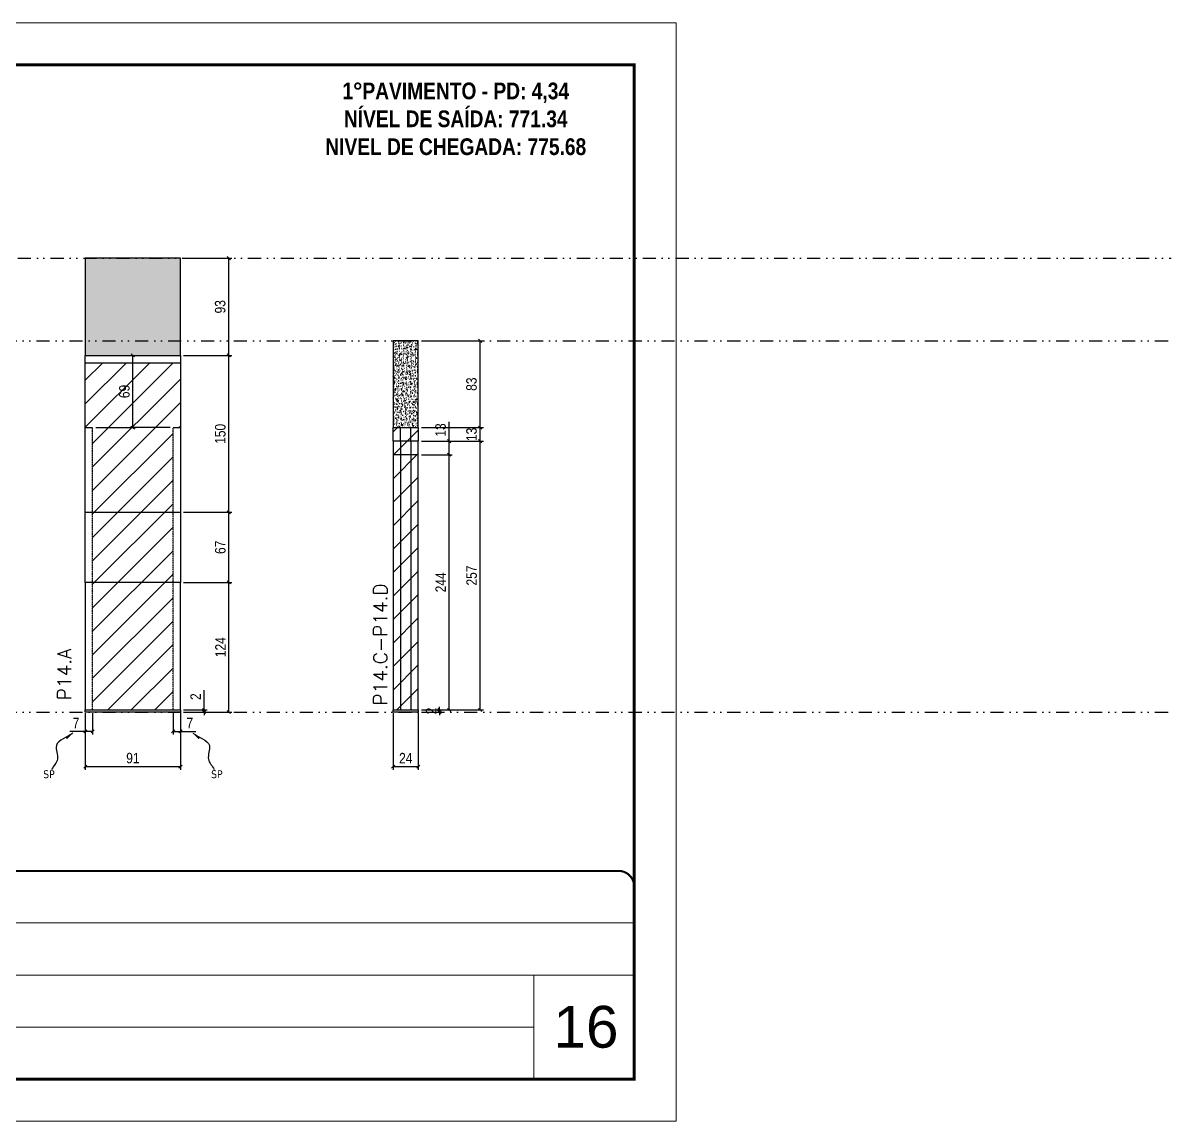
# Model space of a CAD drawing. Extents: x 13770 to 23315, y 867 to 16997.
# Drawn here: x 20015 to 21113, y 12353 to 13403 of the extents above; entities that cross this region are included whole.
import ezdxf

# ---------------------------------------------------------------- set-up
doc = ezdxf.new("R2010")
doc.units = 0
for name, pattern in [('CONTINUO', [0]), ('DASHED', [0.75, 0.5, -0.25]), ('DIVIDE2', [0.625, 0.25, -0.125, 0, -0.125, 0, -0.125]), ('HIDDEN', [0.375, 0.25, -0.125])]:
    doc.linetypes.add(name, pattern=pattern)
for name, color, linetype, lineweight in [('CARIMBO', 255, 'Continuous', 9), ('Folhas', 255, 'Continuous', 9), ('Hachura', 251, 'Continuous', 9), ('SARRAFO DE PRESSAO', 251, 'DASHED', 9), ('Texto Seção', 7, 'Continuous', 15)]:
    doc.layers.add(name, color=color, linetype=linetype, lineweight=lineweight)
for name, color, linetype in [('COTA', 241, 'Continuous'), ('NOMENCLATURA', 7, 'Continuous'), ('Nível', 160, 'Continuous'), ('Painéis', 200, 'Continuous'), ('SARR_2.2x7', 40, 'Continuous'), ('Sarrafo de Pressão', 42, 'HIDDEN'), ('texto', 7, 'Continuous')]:
    doc.layers.add(name, color=color, linetype=linetype)
doc.styles.add('ARIAL', font='arial.ttf')
doc.styles.add('COTA TECNICA', font='techl___.ttf', dxfattribs={"height": 10})
doc.styles.add('COTA TECNICA-50', font='techl___.ttf', dxfattribs={"height": 10})
doc.styles.add('REGUA-120', font='ROMANS.shx', dxfattribs={"height": 15})
doc.styles.add('ROMANC', font='techb___.ttf', dxfattribs={"height": 2.5})
doc.styles.get("Standard").update_dxf_attribs({"font": 'arial.ttf'})
doc.styles.add('Tecnologia', font='')
doc.styles.get('Tecnologia').set_extended_font_data('Forgotten Futurist')
doc.dimstyles.new('COTA PAINEL-50', dxfattribs={"dimtxt": 10, "dimasz": 3, "dimexe": 3, "dimexo": 3, "dimgap": 3, "dimtad": 1, "dimdec": 1, "dimzin": 12, "dimdsep": 46, "dimtxsty": 'COTA TECNICA-50', "dimblk1": 'OBLIQUE', "dimblk2": 'OBLIQUE', "dimsah": 1, "dimcen": 0.9, "dimclrd": 4, "dimclre": 4, "dimclrt": 240, "dimadec": 1, "dimazin": 3, "dimtfac": 1, "dimtdec": 1, "dimtmove": 0, "dimatfit": 3, "dimfxl": 1, "dimtolj": 1, "dimtzin": 12, "dimarcsym": 0})
doc.dimstyles.new('PAINEL', dxfattribs={"dimtxt": 10, "dimasz": 3, "dimexe": 3, "dimexo": 3, "dimgap": 3, "dimtad": 1, "dimdec": 1, "dimzin": 12, "dimdsep": 46, "dimtxsty": 'COTA TECNICA', "dimblk1": 'OBLIQUE', "dimblk2": 'OBLIQUE', "dimsah": 1, "dimcen": 0.9, "dimclrd": 4, "dimclre": 4, "dimclrt": 240, "dimadec": 1, "dimazin": 3, "dimtfac": 1, "dimtdec": 1, "dimtmove": 0, "dimatfit": 3, "dimfxl": 1, "dimtolj": 1, "dimtzin": 12, "dimarcsym": 0})
doc.dimstyles.get("Standard").update_dxf_attribs({"dimtxt": 0.18, "dimasz": 0.18, "dimexe": 0.18, "dimexo": 0.0625, "dimgap": 0.09, "dimtad": 0, "dimtih": 1, "dimtoh": 1, "dimdec": 4, "dimzin": 0, "dimdsep": 46, "dimtxsty": 'Standard', "dimcen": 0.09, "dimadec": 0, "dimazin": 0, "dimtfac": 1, "dimtdec": 4, "dimtofl": 0, "dimtmove": 0, "dimatfit": 3, "dimfxl": 1, "dimtolj": 1, "dimtzin": 0, "dimarcsym": 0})

# ---------------------------------------------------------------- blocks, each defined once
blk = doc.blocks.new('9999999999')
at = {"color": 30, "linetype": 'CONTINUO'}
for p, q in [((98564.6, 34230.2), (98564.6, 34429.4)), ((98564.6, 34379.6), (99584, 34379.6)), ((98564.6, 34329.8), (99488, 34329.8)), ((99584, 34329.8), (99488, 34329.8)), ((99488, 34329.8), (99488, 34230.2)), ((98564.6, 34280), (99488, 34280))]:
    blk.add_line(p, q, dxfattribs=at)
at = {"color": 30, "linetype": 'CONTINUO', "const_width": 2}
blk.add_lwpolyline([(99584, 34230.2), (99584, 34414.4, 0.414214), (99569, 34429.4), (98229, 34429.4, 0.414214), (98214, 34414.4), (98214, 34245.2, 0.414214), (98229, 34230.2), (99584, 34230.2)], format="xyb", dxfattribs=at)
at = {"layer": 'Folhas'}
blk.add_lwpolyline([(98139, 34190.2), (99624, 34190.2), (99624, 35240.2), (98139, 35240.2)], close=True, dxfattribs=at)
at = {"layer": 'Folhas', "color": 30, "const_width": 3}
blk.add_lwpolyline([(98214, 34230.2), (99584, 34230.2), (99584, 35200.2), (98214, 35200.2)], close=True, dxfattribs=at)
at = {"color": 7, "linetype": 'Continuous', "ltscale": 5, "style": 'ARIAL'}
for s, height, p in [('SCHWARTZ', 15.48, (98837.7, 34393.1)), ('GWT', 15.48, (98837.7, 34343.3)), ('1°PAVIMENTO', 15.483, (98837.7, 34293.5)), ('NOVA SISTEMAS CONSTRUTIVOS', 11.059, (98263.2, 34267.2)), ('PILARES', 15.48, (98837.7, 34243.7))]:
    blk.add_text(s, height=height, dxfattribs=at).set_placement(p)
at = {"layer": 'Folhas', "color": 7, "style": 'Tecnologia', "width": 1.5}
for s, p in [('CLIENTE:', (98573.7, 34397.2)), ('OBRA:', (98573.7, 34347.3)), ('PAVIMENTO:', (98573.7, 34297.5)), ('PROJETO:', (98573.7, 34247.7))]:
    blk.add_text(s, height=14, dxfattribs=at).set_placement(p)
blk = doc.blocks.new('_Oblique')
at = {"color": 0, "linetype": 'ByBlock', "lineweight": -2}
blk.add_line((-0.5, -0.5), (0.5, 0.5), dxfattribs=at)
blk = doc.blocks.new('*D354')
at = {"layer": 'COTA', "color": 4, "lineweight": -2, "transparency": 16777216}
for p, q in [((20074.7, 12742.9), (20074.7, 12688.7)), ((20165.7, 12742.9), (20165.7, 12688.7)), ((20074.7, 12691.7), (20165.7, 12691.7))]:
    blk.add_line(p, q, dxfattribs=at)
at = {"layer": 'Defpoints', "color": 0, "transparency": 16777216}
for p in [(20074.7, 12745.9), (20165.7, 12745.9), (20165.7, 12691.7)]:
    blk.add_point(p, dxfattribs=at)
at = {"layer": 'COTA', "color": 4, "lineweight": -2, "transparency": 16777216, "xscale": 3, "yscale": 3, "zscale": 3, "rotation": 180}
blk.add_blockref('_Oblique', (20074.7, 12691.7), dxfattribs=at)
at = {"layer": 'COTA', "color": 4, "lineweight": -2, "transparency": 16777216, "xscale": 3, "yscale": 3, "zscale": 3}
blk.add_blockref('_Oblique', (20165.7, 12691.7), dxfattribs=at)
at = {"layer": 'COTA', "color": 240, "transparency": 16777216, "insert": (20120.2, 12699.8), "char_height": 10, "attachment_point": 5, "style": 'COTA TECNICA'}
blk.add_mtext('\\A1;91', dxfattribs=at)
blk = doc.blocks.new('*D355')
at = {"layer": 'COTA', "color": 4, "lineweight": -2, "transparency": 16777216}
for p, q in [((20168.7, 13177.9), (20214.9, 13177.9)), ((20211.9, 13084.9), (20211.9, 13177.9)), ((20168.7, 13084.9), (20214.9, 13084.9))]:
    blk.add_line(p, q, dxfattribs=at)
at = {"layer": 'Defpoints', "color": 0, "transparency": 16777216}
for p in [(20165.7, 13177.9), (20211.9, 13177.9), (20165.7, 13084.9)]:
    blk.add_point(p, dxfattribs=at)
at = {"layer": 'COTA', "color": 4, "lineweight": -2, "transparency": 16777216, "xscale": 3, "yscale": 3, "zscale": 3}
for p, rotation in [((20211.9, 13177.9), 90), ((20211.9, 13084.9), 270)]:
    blk.add_blockref('_Oblique', p, dxfattribs=dict(at, rotation=rotation))
at = {"layer": 'COTA', "color": 240, "transparency": 16777216, "insert": (20203.7, 13131.4), "char_height": 10, "attachment_point": 5, "rotation": 90, "style": 'COTA TECNICA'}
blk.add_mtext('\\A1;93', dxfattribs=at)
blk = doc.blocks.new('*D356')
at = {"layer": 'COTA', "color": 4, "lineweight": -2, "transparency": 16777216}
for p, q in [((20168.7, 12867.9), (20214.9, 12867.9)), ((20211.9, 12743.9), (20211.9, 12867.9)), ((20168.7, 12743.9), (20214.9, 12743.9))]:
    blk.add_line(p, q, dxfattribs=at)
at = {"layer": 'Defpoints', "color": 0, "transparency": 16777216}
for p in [(20165.7, 12867.9), (20211.9, 12867.9), (20165.7, 12743.9)]:
    blk.add_point(p, dxfattribs=at)
at = {"layer": 'COTA', "color": 4, "lineweight": -2, "transparency": 16777216, "xscale": 3, "yscale": 3, "zscale": 3}
for p, rotation in [((20211.9, 12867.9), 90), ((20211.9, 12743.9), 270)]:
    blk.add_blockref('_Oblique', p, dxfattribs=dict(at, rotation=rotation))
at = {"layer": 'COTA', "color": 240, "transparency": 16777216, "insert": (20203.9, 12805.9), "char_height": 10, "attachment_point": 5, "rotation": 90, "style": 'COTA TECNICA-50'}
blk.add_mtext('\\A1;124', dxfattribs=at)
blk = doc.blocks.new('*D357')
at = {"layer": 'COTA', "color": 4, "lineweight": -2, "transparency": 16777216}
for p, q in [((20188.2, 12745.9), (20188.2, 12764.7)), ((20168.7, 12745.9), (20191.2, 12745.9)), ((20188.2, 12743.9), (20188.2, 12745.9)), ((20168.7, 12743.9), (20191.2, 12743.9)), ((20188.2, 12743.9), (20188.2, 12740.9))]:
    blk.add_line(p, q, dxfattribs=at)
at = {"layer": 'Defpoints', "color": 0, "transparency": 16777216}
for p in [(20165.7, 12745.9), (20165.7, 12743.9), (20188.2, 12743.9)]:
    blk.add_point(p, dxfattribs=at)
at = {"layer": 'COTA', "color": 4, "lineweight": -2, "transparency": 16777216, "xscale": 3, "yscale": 3, "zscale": 3}
for p, rotation in [((20188.2, 12745.9), 270), ((20188.2, 12743.9), 90)]:
    blk.add_blockref('_Oblique', p, dxfattribs=dict(at, rotation=rotation))
at = {"layer": 'COTA', "color": 240, "transparency": 16777216, "insert": (20180.2, 12758.6), "char_height": 10, "attachment_point": 5, "rotation": 90, "style": 'COTA TECNICA-50'}
blk.add_mtext('\\A1;2', dxfattribs=at)
blk = doc.blocks.new('*D358')
at = {"layer": 'COTA', "color": 4, "lineweight": -2, "transparency": 16777216}
for p, q in [((20074.7, 12740.9), (20074.7, 12722.4)), ((20081.7, 12742.9), (20081.7, 12722.4)), ((20074.7, 12725.4), (20060, 12725.4)), ((20081.7, 12725.4), (20074.7, 12725.4))]:
    blk.add_line(p, q, dxfattribs=at)
at = {"layer": 'Defpoints', "color": 0, "transparency": 16777216}
for p in [(20081.7, 12745.9), (20074.7, 12743.9), (20074.7, 12725.4)]:
    blk.add_point(p, dxfattribs=at)
at = {"layer": 'COTA', "color": 4, "lineweight": -2, "transparency": 16777216, "xscale": 3, "yscale": 3, "zscale": 3, "rotation": 180}
blk.add_blockref('_Oblique', (20074.7, 12725.4), dxfattribs=at)
at = {"layer": 'COTA', "color": 4, "lineweight": -2, "transparency": 16777216, "xscale": 3, "yscale": 3, "zscale": 3}
blk.add_blockref('_Oblique', (20081.7, 12725.4), dxfattribs=at)
at = {"layer": 'COTA', "color": 240, "transparency": 16777216, "insert": (20065.8, 12733.4), "char_height": 10, "attachment_point": 5, "style": 'COTA TECNICA-50'}
blk.add_mtext('\\A1;7', dxfattribs=at)
blk = doc.blocks.new('*D359')
at = {"layer": 'COTA', "color": 4, "lineweight": -2, "transparency": 16777216}
for p, q in [((20158.7, 12742.9), (20158.7, 12722.4)), ((20165.7, 12740.9), (20165.7, 12722.4)), ((20158.7, 12725.4), (20165.7, 12725.4)), ((20165.7, 12725.4), (20180.4, 12725.4))]:
    blk.add_line(p, q, dxfattribs=at)
at = {"layer": 'Defpoints', "color": 0, "transparency": 16777216}
for p in [(20158.7, 12745.9), (20165.7, 12743.9), (20165.7, 12725.4)]:
    blk.add_point(p, dxfattribs=at)
at = {"layer": 'COTA', "color": 4, "lineweight": -2, "transparency": 16777216, "xscale": 3, "yscale": 3, "zscale": 3, "rotation": 180}
blk.add_blockref('_Oblique', (20158.7, 12725.4), dxfattribs=at)
at = {"layer": 'COTA', "color": 4, "lineweight": -2, "transparency": 16777216, "xscale": 3, "yscale": 3, "zscale": 3}
blk.add_blockref('_Oblique', (20165.7, 12725.4), dxfattribs=at)
at = {"layer": 'COTA', "color": 240, "transparency": 16777216, "insert": (20174.6, 12733.4), "char_height": 10, "attachment_point": 5, "style": 'COTA TECNICA-50'}
blk.add_mtext('\\A1;7', dxfattribs=at)
blk = doc.blocks.new('*D360')
at = {"layer": 'COTA', "color": 4, "lineweight": -2, "transparency": 16777216}
for p, q in [((20120.2, 13015.9), (20120.2, 13084.9)), ((20084.7, 13015.9), (20123.2, 13015.9))]:
    blk.add_line(p, q, dxfattribs=at)
at = {"layer": 'Defpoints', "color": 0, "transparency": 16777216}
for p in [(20120.2, 13084.9), (20120.2, 13084.9), (20081.7, 13015.9)]:
    blk.add_point(p, dxfattribs=at)
at = {"layer": 'COTA', "color": 4, "lineweight": -2, "transparency": 16777216, "xscale": 3, "yscale": 3, "zscale": 3}
for p, rotation in [((20120.2, 13084.9), 90), ((20120.2, 13015.9), 270)]:
    blk.add_blockref('_Oblique', p, dxfattribs=dict(at, rotation=rotation))
at = {"layer": 'COTA', "color": 240, "transparency": 16777216, "insert": (20112.1, 13050.4), "char_height": 10, "attachment_point": 5, "rotation": 90, "style": 'COTA TECNICA'}
blk.add_mtext('\\A1;69', dxfattribs=at)
blk = doc.blocks.new('*D361')
at = {"layer": 'COTA', "color": 4, "lineweight": -2, "transparency": 16777216}
for p, q in [((20120.2, 13015.9), (20120.2, 13084.9)), ((20155.7, 13015.9), (20117.2, 13015.9))]:
    blk.add_line(p, q, dxfattribs=at)
at = {"layer": 'Defpoints', "color": 0, "transparency": 16777216}
for p in [(20120.2, 13084.9), (20120.2, 13084.9), (20158.7, 13015.9)]:
    blk.add_point(p, dxfattribs=at)
at = {"layer": 'COTA', "color": 4, "lineweight": -2, "transparency": 16777216, "xscale": 3, "yscale": 3, "zscale": 3}
for p, rotation in [((20120.2, 13084.9), 90), ((20120.2, 13015.9), 270)]:
    blk.add_blockref('_Oblique', p, dxfattribs=dict(at, rotation=rotation))
at = {"layer": 'COTA', "color": 240, "transparency": 16777216, "insert": (20112.1, 13050.4), "char_height": 10, "attachment_point": 5, "rotation": 90, "style": 'COTA TECNICA'}
blk.add_mtext('\\A1;69', dxfattribs=at)
blk = doc.blocks.new('*D362')
at = {"layer": 'COTA', "color": 4, "lineweight": -2, "transparency": 16777216}
for p, q in [((20168.7, 12934.9), (20214.9, 12934.9)), ((20211.9, 12867.9), (20211.9, 12934.9)), ((20168.7, 12867.9), (20214.9, 12867.9))]:
    blk.add_line(p, q, dxfattribs=at)
at = {"layer": 'Defpoints', "color": 0, "transparency": 16777216}
for p in [(20165.7, 12934.9), (20211.9, 12934.9), (20165.7, 12867.9)]:
    blk.add_point(p, dxfattribs=at)
at = {"layer": 'COTA', "color": 4, "lineweight": -2, "transparency": 16777216, "xscale": 3, "yscale": 3, "zscale": 3}
for p, rotation in [((20211.9, 12934.9), 90), ((20211.9, 12867.9), 270)]:
    blk.add_blockref('_Oblique', p, dxfattribs=dict(at, rotation=rotation))
at = {"layer": 'COTA', "color": 240, "transparency": 16777216, "insert": (20203.8, 12901.4), "char_height": 10, "attachment_point": 5, "rotation": 90, "style": 'COTA TECNICA'}
blk.add_mtext('\\A1;67', dxfattribs=at)
blk = doc.blocks.new('*D363')
at = {"layer": 'COTA', "color": 4, "lineweight": -2, "transparency": 16777216}
for p, q in [((20168.7, 13084.9), (20214.9, 13084.9)), ((20211.9, 12934.9), (20211.9, 13084.9)), ((20168.7, 12934.9), (20214.9, 12934.9))]:
    blk.add_line(p, q, dxfattribs=at)
at = {"layer": 'Defpoints', "color": 0, "transparency": 16777216}
for p in [(20165.7, 13084.9), (20211.9, 13084.9), (20165.7, 12934.9)]:
    blk.add_point(p, dxfattribs=at)
at = {"layer": 'COTA', "color": 4, "lineweight": -2, "transparency": 16777216, "xscale": 3, "yscale": 3, "zscale": 3}
for p, rotation in [((20211.9, 13084.9), 90), ((20211.9, 12934.9), 270)]:
    blk.add_blockref('_Oblique', p, dxfattribs=dict(at, rotation=rotation))
at = {"layer": 'COTA', "color": 240, "transparency": 16777216, "insert": (20203.8, 13009.9), "char_height": 10, "attachment_point": 5, "rotation": 90, "style": 'COTA TECNICA'}
blk.add_mtext('\\A1;150', dxfattribs=at)
blk = doc.blocks.new('*D364')
at = {"layer": 'COTA', "color": 4, "lineweight": -2, "transparency": 16777216}
for p, q in [((20396.1, 13098.9), (20455.3, 13098.9)), ((20452.3, 13015.9), (20452.3, 13098.9)), ((20396.1, 13015.9), (20455.3, 13015.9))]:
    blk.add_line(p, q, dxfattribs=at)
at = {"layer": 'Defpoints', "color": 0, "transparency": 16777216}
for p in [(20393.1, 13098.9), (20452.3, 13098.9), (20393.1, 13015.9)]:
    blk.add_point(p, dxfattribs=at)
at = {"layer": 'COTA', "color": 4, "lineweight": -2, "transparency": 16777216, "xscale": 3, "yscale": 3, "zscale": 3}
for p, rotation in [((20452.3, 13098.9), 90), ((20452.3, 13015.9), 270)]:
    blk.add_blockref('_Oblique', p, dxfattribs=dict(at, rotation=rotation))
at = {"layer": 'COTA', "color": 240, "transparency": 16777216, "insert": (20444, 13057.4), "char_height": 10, "attachment_point": 5, "rotation": 90, "style": 'COTA TECNICA'}
blk.add_mtext('\\A1;83', dxfattribs=at)
blk = doc.blocks.new('*D365')
at = {"layer": 'COTA', "color": 4, "lineweight": -2, "transparency": 16777216}
for p, q in [((20369.1, 12742.9), (20369.1, 12688.7)), ((20393.1, 12742.9), (20393.1, 12688.7)), ((20369.1, 12691.7), (20393.1, 12691.7))]:
    blk.add_line(p, q, dxfattribs=at)
at = {"layer": 'Defpoints', "color": 0, "transparency": 16777216}
for p in [(20369.1, 12745.9), (20393.1, 12745.9), (20393.1, 12691.7)]:
    blk.add_point(p, dxfattribs=at)
at = {"layer": 'COTA', "color": 4, "lineweight": -2, "transparency": 16777216, "xscale": 3, "yscale": 3, "zscale": 3, "rotation": 180}
blk.add_blockref('_Oblique', (20369.1, 12691.7), dxfattribs=at)
at = {"layer": 'COTA', "color": 4, "lineweight": -2, "transparency": 16777216, "xscale": 3, "yscale": 3, "zscale": 3}
blk.add_blockref('_Oblique', (20393.1, 12691.7), dxfattribs=at)
at = {"layer": 'COTA', "color": 240, "transparency": 16777216, "insert": (20381.1, 12699.8), "char_height": 10, "attachment_point": 5, "style": 'COTA TECNICA'}
blk.add_mtext('\\A1;24', dxfattribs=at)
blk = doc.blocks.new('*D366')
at = {"layer": 'COTA', "color": 4, "lineweight": -2, "transparency": 16777216}
for p, q in [((20396.1, 13002.9), (20455.3, 13002.9)), ((20452.3, 12745.9), (20452.3, 13002.9)), ((20396.1, 12745.9), (20455.3, 12745.9))]:
    blk.add_line(p, q, dxfattribs=at)
at = {"layer": 'Defpoints', "color": 0, "transparency": 16777216}
for p in [(20393.1, 13002.9), (20452.3, 13002.9), (20393.1, 12745.9)]:
    blk.add_point(p, dxfattribs=at)
at = {"layer": 'COTA', "color": 4, "lineweight": -2, "transparency": 16777216, "xscale": 3, "yscale": 3, "zscale": 3}
for p, rotation in [((20452.3, 13002.9), 90), ((20452.3, 12745.9), 270)]:
    blk.add_blockref('_Oblique', p, dxfattribs=dict(at, rotation=rotation))
at = {"layer": 'COTA', "color": 240, "transparency": 16777216, "insert": (20444.1, 12874.4), "char_height": 10, "attachment_point": 5, "rotation": 90, "style": 'COTA TECNICA'}
blk.add_mtext('\\A1;257', dxfattribs=at)
blk = doc.blocks.new('*D367')
at = {"layer": 'COTA', "color": 4, "lineweight": -2, "transparency": 16777216}
for p, q in [((20396.1, 12745.9), (20416.4, 12745.9)), ((20413.4, 12745.9), (20413.4, 12748.9)), ((20413.4, 12743.9), (20413.4, 12745.9)), ((20396.1, 12743.9), (20416.4, 12743.9)), ((20413.4, 12743.9), (20413.4, 12740.9))]:
    blk.add_line(p, q, dxfattribs=at)
at = {"layer": 'Defpoints', "color": 0, "transparency": 16777216}
for p in [(20393.1, 12745.9), (20413.4, 12745.9), (20393.1, 12743.9)]:
    blk.add_point(p, dxfattribs=at)
at = {"layer": 'COTA', "color": 4, "lineweight": -2, "transparency": 16777216, "xscale": 3, "yscale": 3, "zscale": 3}
for p, rotation in [((20413.4, 12745.9), 270), ((20413.4, 12743.9), 90)]:
    blk.add_blockref('_Oblique', p, dxfattribs=dict(at, rotation=rotation))
at = {"layer": 'COTA', "color": 240, "transparency": 16777216, "insert": (20405.4, 12744.9), "char_height": 10, "attachment_point": 5, "rotation": 90, "style": 'COTA TECNICA-50'}
blk.add_mtext('\\A1;2', dxfattribs=at)
blk = doc.blocks.new('*D368')
at = {"layer": 'COTA', "color": 4, "lineweight": -2, "transparency": 16777216}
for p, q in [((20396.1, 13015.9), (20455.3, 13015.9)), ((20452.3, 13002.9), (20452.3, 13015.9)), ((20396.1, 13002.9), (20455.3, 13002.9))]:
    blk.add_line(p, q, dxfattribs=at)
at = {"layer": 'Defpoints', "color": 0, "transparency": 16777216}
for p in [(20393.1, 13015.9), (20452.3, 13015.9), (20393.1, 13002.9)]:
    blk.add_point(p, dxfattribs=at)
at = {"layer": 'COTA', "color": 4, "lineweight": -2, "transparency": 16777216, "xscale": 3, "yscale": 3, "zscale": 3}
for p, rotation in [((20452.3, 13015.9), 90), ((20452.3, 13002.9), 270)]:
    blk.add_blockref('_Oblique', p, dxfattribs=dict(at, rotation=rotation))
at = {"layer": 'COTA', "color": 240, "transparency": 16777216, "insert": (20444, 13009.4), "char_height": 10, "attachment_point": 5, "rotation": 90, "style": 'COTA TECNICA'}
blk.add_mtext('\\A1;13', dxfattribs=at)
blk = doc.blocks.new('*D369')
at = {"layer": 'COTA', "color": 4, "lineweight": -2, "transparency": 16777216}
for p, q in [((20396.1, 12989.9), (20425.6, 12989.9)), ((20422.6, 12745.9), (20422.6, 12989.9)), ((20396.1, 12745.9), (20425.6, 12745.9))]:
    blk.add_line(p, q, dxfattribs=at)
at = {"layer": 'Defpoints', "color": 0, "transparency": 16777216}
for p in [(20393.1, 12989.9), (20422.6, 12989.9), (20393.1, 12745.9)]:
    blk.add_point(p, dxfattribs=at)
at = {"layer": 'COTA', "color": 4, "lineweight": -2, "transparency": 16777216, "xscale": 3, "yscale": 3, "zscale": 3}
for p, rotation in [((20422.6, 12989.9), 90), ((20422.6, 12745.9), 270)]:
    blk.add_blockref('_Oblique', p, dxfattribs=dict(at, rotation=rotation))
at = {"layer": 'COTA', "color": 240, "transparency": 16777216, "insert": (20414.5, 12867.9), "char_height": 10, "attachment_point": 5, "rotation": 90, "style": 'COTA TECNICA'}
blk.add_mtext('\\A1;244', dxfattribs=at)
blk = doc.blocks.new('*D370')
at = {"layer": 'COTA', "color": 4, "lineweight": -2, "transparency": 16777216}
for p, q in [((20422.6, 13002.9), (20422.6, 13021.4)), ((20396.1, 13002.9), (20425.6, 13002.9)), ((20422.6, 12989.9), (20422.6, 13002.9)), ((20396.1, 12989.9), (20425.6, 12989.9))]:
    blk.add_line(p, q, dxfattribs=at)
at = {"layer": 'Defpoints', "color": 0, "transparency": 16777216}
for p in [(20393.1, 13002.9), (20422.6, 13002.9), (20393.1, 12989.9)]:
    blk.add_point(p, dxfattribs=at)
at = {"layer": 'COTA', "color": 4, "lineweight": -2, "transparency": 16777216, "xscale": 3, "yscale": 3, "zscale": 3}
for p, rotation in [((20422.6, 13002.9), 90), ((20422.6, 12989.9), 270)]:
    blk.add_blockref('_Oblique', p, dxfattribs=dict(at, rotation=rotation))
at = {"layer": 'COTA', "color": 240, "transparency": 16777216, "insert": (20414.4, 13013.6), "char_height": 10, "attachment_point": 5, "rotation": 90, "style": 'COTA TECNICA'}
blk.add_mtext('\\A1;13', dxfattribs=at)

msp = doc.modelspace()

# ---------------------------------------------------------------- hatches: boundary and pattern name
at = {"layer": 'COTA'}
h = msp.add_hatch(dxfattribs=at)
h.set_pattern_fill('AR-CONC', color=256, scale=0.03)
h.set_pattern_definition([(50, (53.92, 0), (5.4655401, -0.4781726), [0.5715, -6.2865]), (355, (53.92, 0), (-1.0573026, 5.7317054), [0.4572, -5.0292175]), (100.451445, (54.3754, -0.04), (4.4082374, 5.2535326), [0.4857003, -5.3427073]), (46.1842, (53.92, 1.524), (8.1323712, -1.2612698), [0.85725, -9.42975]), (96.635558, (54.598, 1.419), (7.122124, 7.4227837), [0.7285507, -8.0140682]), (351.18415, (53.92, 1.524), (7.122124, 7.4227837), [0.685799, -7.543792]), (21, (54.682, 1.143), (4.5484317, -3.06795595), [0.5715, -6.2865]), (326, (54.682, 1.143), (1.8540609, 5.525639), [0.4572, -5.0292]), (71.451445, (55.061, 0.8873), (6.4024926, 2.4576831), [0.4857003, -5.3426981]), (37.5, (53.92, 0), (0.0926581, 2.53665117), [0, -4.96824, 0, -5.1054, 0, -5.04825]), (7.5, (53.92, 0), (2.00458988, 3.00541724), [0, -2.91084, 0, -4.85394, 0, -1.92405]), (327.5, (52.2207, 0), (4.06771786, -0.17186232), [0, -1.905, 0, -5.9436, 0, -7.8867]), (317.5, (51.4587, 0), (4.44387544, 0.76279473), [0, -2.4765, 0, -3.94716, 0, -5.6007])])
h.paths.add_polyline_path([(20165.71, 13098.88), (20165.71, 13177.88), (20074.71, 13177.88), (20074.71, 13098.88)])
h.paths.add_polyline_path([(20165.71, 13084.88), (20165.71, 13098.88), (20074.71, 13098.88), (20074.71, 13084.88)])
h = msp.add_hatch(dxfattribs=at)
h.set_pattern_fill('AR-CONC', color=256, scale=0.03)
h.set_pattern_definition([(50, (196.709, -1208.575), (5.4655401, -0.4781726), [0.5715, -6.2865]), (355, (196.709, -1208.575), (-1.0573026, 5.7317054), [0.4572, -5.0292175]), (100.451445, (197.1644, -1208.615), (4.4082374, 5.2535326), [0.4857003, -5.3427073]), (46.1842, (196.709, -1207.051), (8.1323712, -1.2612698), [0.85725, -9.42975]), (96.635558, (197.3866, -1207.156), (7.122124, 7.4227837), [0.7285507, -8.0140682]), (351.18415, (196.709, -1207.051), (7.122124, 7.4227837), [0.685799, -7.543792]), (21, (197.471, -1207.432), (4.5484317, -3.06795595), [0.5715, -6.2865]), (326, (197.471, -1207.432), (1.8540609, 5.525639), [0.4572, -5.0292]), (71.451445, (197.85, -1207.688), (6.4024926, 2.4576831), [0.4857003, -5.3426981]), (37.5, (196.7089, -1208.5751), (0.0926581, 2.53665117), [0, -4.96824, 0, -5.1054, 0, -5.04825]), (7.5, (196.709, -1208.575), (2.00458988, 3.00541724), [0, -2.91084, 0, -4.85394, 0, -1.92405]), (327.5, (195.0096, -1208.5751), (4.06771786, -0.17186232), [0, -1.905, 0, -5.9436, 0, -7.8867]), (317.5, (194.2476, -1208.575), (4.44387544, 0.76279473), [0, -2.4765, 0, -3.94716, 0, -5.6007])])
h.paths.add_polyline_path([(20393.07, 13098.88), (20369.07, 13098.88), (20369.07, 13015.88), (20393.07, 13015.88)])
at = {"layer": 'Hachura', "linetype": 'ByBlock'}
h = msp.add_hatch(dxfattribs=at)
h.set_pattern_fill('ANSI31', color=256, scale=5)
h.set_pattern_definition([(45, (53.92, 0), (-11.22532, 11.22532), [])])
h.paths.add_polyline_path([(20158.71, 12867.88), (20081.71, 12867.88), (20081.71, 12745.88), (20158.71, 12745.88)])
h.paths.add_polyline_path([(20158.71, 12867.88), (20158.71, 12934.88), (20081.71, 12934.88), (20081.71, 12867.88)])
h.paths.add_polyline_path([(20158.71, 13015.88), (20165.71, 13015.88), (20165.71, 13077.88), (20074.71, 13077.88), (20074.71, 13015.88), (20081.71, 13015.88), (20081.71, 12934.88), (20158.71, 12934.88)])
h = msp.add_hatch(dxfattribs=at)
h.set_pattern_fill('ANSI31', color=256, scale=5)
h.set_pattern_definition([(45, (105.639, 0), (-11.22532, 11.22532), [])])
h.paths.add_polyline_path([(20393.07, 12989.88), (20369.07, 12989.88), (20369.07, 12745.88), (20393.07, 12745.88)])
h.paths.add_polyline_path([(20369.07, 13002.88), (20369.07, 12989.88), (20393.07, 12989.88), (20393.07, 13002.88)])
h.paths.add_polyline_path([(20393.07, 13002.88), (20393.07, 13015.88), (20369.07, 13015.88), (20369.07, 13002.88)])

# ---------------------------------------------------------------- linework, layer by layer
at = {"layer": 'COTA'}
for p, q in [((20074.71, 13015.88), (20081.71, 13015.88)), ((20158.71, 13015.88), (20165.71, 13015.88))]:
    msp.add_line(p, q, dxfattribs=at)
at = {"layer": 'COTA', "linetype": 'ByBlock'}
for points in [[(20074.71, 13084.88), (20165.71, 13084.88), (20165.71, 13177.88), (20074.71, 13177.88)], [(20369.07, 13015.88), (20393.07, 13015.88), (20393.07, 13098.88), (20369.07, 13098.88)]]:
    msp.add_lwpolyline(points, close=True, dxfattribs=at)
at = {"layer": 'Nível', "color": 4, "linetype": 'DIVIDE2', "ltscale": 50}
for p, q in [((15984.5, 13177.88), (21112.79, 13177.88)), ((13769.54, 13098.88), (21112.79, 13098.88)), ((13769.54, 12743.88), (21112.79, 12743.88))]:
    msp.add_line(p, q, dxfattribs=at)
at = {"layer": 'Painéis'}
for p, q in [((20393.07, 12989.88), (20369.07, 12989.88)), ((20074.71, 12934.88), (20165.71, 12934.88))]:
    msp.add_line(p, q, dxfattribs=at)
for points in [[(20074.71, 13084.88), (20165.71, 13084.88), (20165.71, 12867.88), (20074.71, 12867.88)], [(20369.07, 13015.88), (20393.07, 13015.88), (20393.07, 13002.88), (20369.07, 13002.88)], [(20369.07, 12745.88), (20393.07, 12745.88), (20393.07, 13002.88), (20369.07, 13002.88)], [(20074.71, 12745.88), (20165.71, 12745.88), (20165.71, 12867.88), (20074.71, 12867.88)], [(20074.71, 12745.88), (20165.71, 12745.88), (20165.71, 12743.88), (20074.71, 12743.88)], [(20369.07, 12745.88), (20393.07, 12745.88), (20393.07, 12743.88), (20369.07, 12743.88)]]:
    msp.add_lwpolyline(points, close=True, dxfattribs=at)
at = {"layer": 'SARR_2.2x7', "linetype": 'ByBlock'}
msp.add_line((20074.71, 13077.88), (20165.71, 13077.88), dxfattribs=at)
at = {"layer": 'SARR_2.2x7'}
for p, q in [((20376.07, 13002.88), (20376.07, 13015.88)), ((20386.07, 13002.88), (20386.07, 13015.88)), ((20376.07, 13002.88), (20376.07, 12745.88)), ((20386.07, 13002.88), (20386.07, 12745.88))]:
    msp.add_line(p, q, dxfattribs=at)
at = {"layer": 'Sarrafo de Pressão'}
for p, q in [((20081.71, 12934.88), (20081.71, 13015.88)), ((20158.71, 12934.88), (20158.71, 13015.88)), ((20081.71, 12867.88), (20081.71, 12934.88)), ((20158.71, 12867.88), (20158.71, 12934.88)), ((20081.71, 12745.88), (20081.71, 12867.88)), ((20158.71, 12745.88), (20158.71, 12867.88))]:
    msp.add_line(p, q, dxfattribs=at)

# ---------------------------------------------------------------- block references
at = {"layer": 'SARRAFO DE PRESSAO', "color": 6, "linetype": 'ByBlock'}
msp.add_blockref('9999999999', (-78984.48, -21837.41), dxfattribs=at)

# ---------------------------------------------------------------- texts
at = {"layer": 'CARIMBO', "style": 'ARIAL'}
msp.add_text('16', height=40, dxfattribs=at).set_placement((20522.36, 12422.94))
at = {"layer": 'NOMENCLATURA', "color": 2, "insert": (20428.88, 13345.82), "char_height": 16, "attachment_point": 2, "style": 'ROMANC'}
msp.add_mtext_dynamic_manual_height_columns('1°PAVIMENTO - PD: 4,34\\PNÍVEL DE SAÍDA: 771.34\\PNIVEL DE CHEGADA: 775.68', width=376.0554, gutter_width=1, heights=[0], dxfattribs=at)
at = {"layer": 'texto', "color": 0, "char_height": 7.5, "attachment_point": 5}
for insert in [(20039.93, 12684.39), (20200.49, 12684.39)]:
    msp.add_mtext('{\\fTahoma|b0|i0|c0|p34;\\C4;SP}', dxfattribs=dict(at, insert=insert))
at = {"layer": 'Texto Seção', "char_height": 13, "width": 285.3299, "rotation": 90, "style": 'REGUA-120'}
for s, insert, attachment_point in [('P14.C-P14.D', (20350.39, 12750.02), 1), ('P14.A', (20061.24, 12755.13), 7)]:
    msp.add_mtext(s, dxfattribs=dict(at, insert=insert, attachment_point=attachment_point))

# ---------------------------------------------------------------- dimensions: what is measured, and where the dimension line sits
at = {"layer": 'COTA'}
for base, p1, p2, override, picture, middle in [((20211.95, 13177.88), (20165.71, 13084.88), (20165.71, 13177.88), {"dimarcsym": 2}, '*D355', (20203.7, 13131.38)), ((20452.25, 13098.88), (20393.07, 13015.88), (20393.07, 13098.88), {"dimarcsym": 2}, '*D364', (20444.01, 13057.38)), ((20211.95, 13084.88), (20165.71, 12934.88), (20165.71, 13084.88), {"dimtmove": 1}, '*D363', (20203.84, 13009.88)), ((20422.59, 13002.88), (20393.07, 12989.88), (20393.07, 13002.88), {"dimarcsym": 2}, '*D370', (20414.37, 13013.64)), ((20452.25, 13002.88), (20393.07, 12745.88), (20393.07, 13002.88), {"dimarcsym": 2}, '*D366', (20444.14, 12874.38)), ((20422.59, 12989.88), (20393.07, 12745.88), (20393.07, 12989.88), {"dimarcsym": 2}, '*D369', (20414.52, 12867.88))]:
    dim = msp.add_linear_dim(base=base, p1=p1, p2=p2, angle=90, dimstyle='PAINEL', override=override, dxfattribs=at)
    dim.commit()
    dim.dimension.update_dxf_attribs({"geometry": picture, "text_midpoint": middle})
for base, p1, p2, angle, dimstyle, picture, middle in [((20120.21, 13084.88), (20081.71, 13015.88), (20120.21, 13084.88), 90, 'PAINEL', '*D360', (20112.08, 13050.38)), ((20120.21, 13084.88), (20158.71, 13015.88), (20120.21, 13084.88), 90, 'PAINEL', '*D361', (20112.08, 13050.38)), ((20211.95, 12934.88), (20165.71, 12867.88), (20165.71, 12934.88), 90, 'PAINEL', '*D362', (20203.85, 12901.38)), ((20211.95, 12867.88), (20165.71, 12743.88), (20165.71, 12867.88), 90, 'COTA PAINEL-50', '*D356', (20203.87, 12805.88)), ((20074.71, 12725.37), (20081.71, 12745.88), (20074.71, 12743.88), 180, 'COTA PAINEL-50', '*D358', (20065.84, 12733.44))]:
    dim = msp.add_linear_dim(base=base, p1=p1, p2=p2, angle=angle, dimstyle=dimstyle, dxfattribs=at)
    dim.commit()
    dim.dimension.update_dxf_attribs({"geometry": picture, "text_midpoint": middle})
for base, p1, p2, dimstyle, picture, middle in [((20452.25, 13015.88), (20393.07, 13002.88), (20393.07, 13015.88), 'PAINEL', '*D368', (20452.25, 13009.38)), ((20188.23, 12743.88), (20165.71, 12745.88), (20165.71, 12743.88), 'COTA PAINEL-50', '*D357', (20188.23, 12758.62)), ((20413.42, 12745.88), (20393.07, 12743.88), (20393.07, 12745.88), 'COTA PAINEL-50', '*D367', (20413.42, 12744.88))]:
    dim = msp.add_linear_dim(base=base, p1=p1, p2=p2, angle=90, dimstyle=dimstyle, dxfattribs=at)
    dim.commit()
    dim.dimension.update_dxf_attribs({"geometry": picture, "text_midpoint": middle, "dimtype": 160})
for base, p1, p2, picture, middle in [((20165.71, 12691.7), (20074.71, 12745.88), (20165.71, 12745.88), '*D354', (20120.21, 12699.79)), ((20393.07, 12691.7), (20369.07, 12745.88), (20393.07, 12745.88), '*D365', (20381.07, 12699.78))]:
    dim = msp.add_linear_dim(base=base, p1=p1, p2=p2, dimstyle='PAINEL', override={"dimarcsym": 2}, dxfattribs=at)
    dim.commit()
    dim.dimension.update_dxf_attribs({"geometry": picture, "text_midpoint": middle})
dim = msp.add_linear_dim(base=(20165.71, 12725.37), p1=(20158.71, 12745.88), p2=(20165.71, 12743.88), dimstyle='COTA PAINEL-50', dxfattribs=at)
dim.commit()
dim.dimension.update_dxf_attribs({"geometry": '*D359', "text_midpoint": (20174.57, 12733.44)})

# ---------------------------------------------------------------- leaders
at = {"layer": 'COTA', "path_type": 1}
for points in [[(20062.88, 12723.7), (20047.09, 12711.86), (20048.02, 12698.86), (20042.47, 12689.07)], [(20177.54, 12723.7), (20193.32, 12711.86), (20192.4, 12698.86), (20197.95, 12689.07)]]:
    msp.add_leader(points, dimstyle='Standard', override={"dimasz": 8}, dxfattribs=at)

doc.saveas('drawing.dxf')
